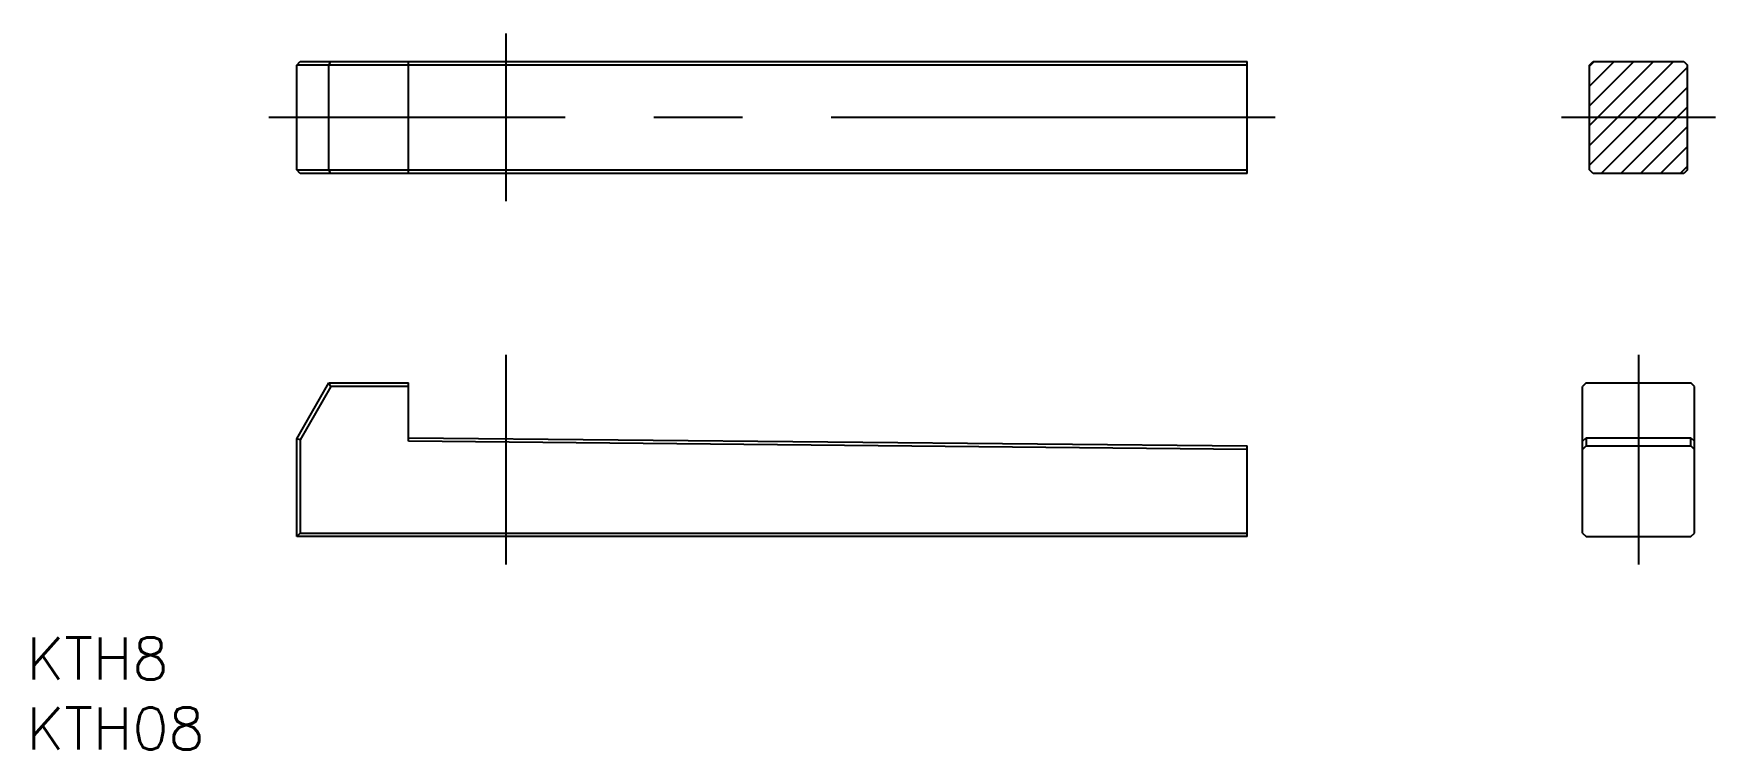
# Model space of a CAD drawing. Extents: x -34 to 87, y -15 to 36.
import ezdxf

# ---------------------------------------------------------------- set-up
doc = ezdxf.new("R2010")
doc.units = 0
doc.linetypes.add('CENTER', pattern=[50.8, 31.75, -6.35, 6.35, -6.35])
doc.layers.get('0').update_dxf_attribs({"linetype": 'CONTINUOUS'})
doc.layers.add('CENTER', color=1, linetype='CENTER')
doc.styles.get("Standard").update_dxf_attribs({"font": 'txt.shx', "height": 3, "bigfont": 'bigfont.shx'})

msp = doc.modelspace()

# ---------------------------------------------------------------- linework, layer by layer
at = {"color": 7, "linetype": 'CONTINUOUS'}
for p, q in [((-15, 33.75), (-14.75, 34)), ((53, 33.75), (-15, 33.75)), ((-15, 26.25), (-15, 33.75)), ((-14.75, 34), (53, 34)), ((-12.69, 33.75), (-12.55, 34)), ((-12.69, 26.25), (-12.69, 33.75)), ((-7, 26), (-7, 34)), ((53, 26), (53, 34)), ((77.5, 33.75), (77.75, 34)), ((77.5, 26.25), (77.5, 33.75)), ((77.75, 34), (84.25, 34)), ((84.25, 34), (84.5, 33.75)), ((84.5, 26.25), (84.5, 33.75)), ((-15, 26.25), (53, 26.25)), ((-14.75, 26), (-15, 26.25)), ((53, 26), (-14.75, 26)), ((-12.55, 26), (-12.69, 26.25)), ((77.75, 26), (77.5, 26.25)), ((84.25, 26), (77.75, 26)), ((84.5, 26.25), (84.25, 26)), ((-15, 7), (-12.69, 11)), ((-12.69, 11), (-7, 11)), ((-12.55, 10.75), (-12.69, 11)), ((-7, 6.82), (-7, 11)), ((77.25, 11), (77, 10.75)), ((77.25, 11), (84.75, 11)), ((85, 10.75), (84.75, 11)), ((-12.55, 10.75), (-14.75, 6.93)), ((-7, 10.75), (-12.55, 10.75)), ((77, 0.25), (77, 10.75)), ((85, 0.25), (85, 10.75)), ((-15, 0), (-15, 7)), ((-14.75, 6.93), (-15, 7)), ((-14.75, 6.93), (-14.75, 0.25)), ((-7, 7.07), (53, 6.49)), ((53, 6.24), (-7, 6.82)), ((53, 0), (53, 6.49)), ((77, 6.82), (77.25, 7.07)), ((77.25, 6.49), (77, 6.24)), ((77.25, 7.07), (84.75, 7.07)), ((77.25, 7.07), (77.25, 6.49)), ((77.25, 6.49), (84.75, 6.49)), ((84.75, 6.49), (84.75, 7.07)), ((84.75, 7.07), (85, 6.82)), ((85, 6.24), (84.75, 6.49)), ((-14.75, 0.25), (-15, 0)), ((53, 0), (-15, 0)), ((-14.75, 0.25), (53, 0.25)), ((77, 0.25), (77.25, 0)), ((77.25, 0), (84.75, 0)), ((84.75, 0), (85, 0.25))]:
    msp.add_line(p, q, dxfattribs=at)
at = {"color": 3, "linetype": 'CONTINUOUS'}
for p, q in [((77.5, 33.66), (77.84, 34)), ((77.5, 32.25), (79.25, 34)), ((77.5, 30.83), (80.67, 34)), ((77.5, 29.42), (82.08, 34)), ((77.5, 28), (83.5, 34)), ((77.5, 26.59), (84.5, 33.59)), ((78.33, 26), (84.5, 32.17)), ((79.74, 26), (84.5, 30.76)), ((81.15, 26), (84.5, 29.35)), ((82.57, 26), (84.5, 27.93)), ((83.98, 26), (84.5, 26.52))]:
    msp.add_line(p, q, dxfattribs=at)
at = {"layer": 'CENTER', "color": 1, "linetype": 'CENTER'}
for p, q in [((0, 24), (0, 36)), ((55, 30), (-17, 30)), ((86.5, 30), (75.5, 30)), ((0, -2), (0, 13)), ((81, 13), (81, -2))]:
    msp.add_line(p, q, dxfattribs=at)

# ---------------------------------------------------------------- texts
at = {"color": 7, "linetype": 'CONTINUOUS'}
for s, p in [('KTH8', (-34.33, -10.23)), ('KTH08', (-34.33, -15.23))]:
    msp.add_text(s, height=3, dxfattribs=at).set_placement(p)

doc.saveas('drawing.dxf')
